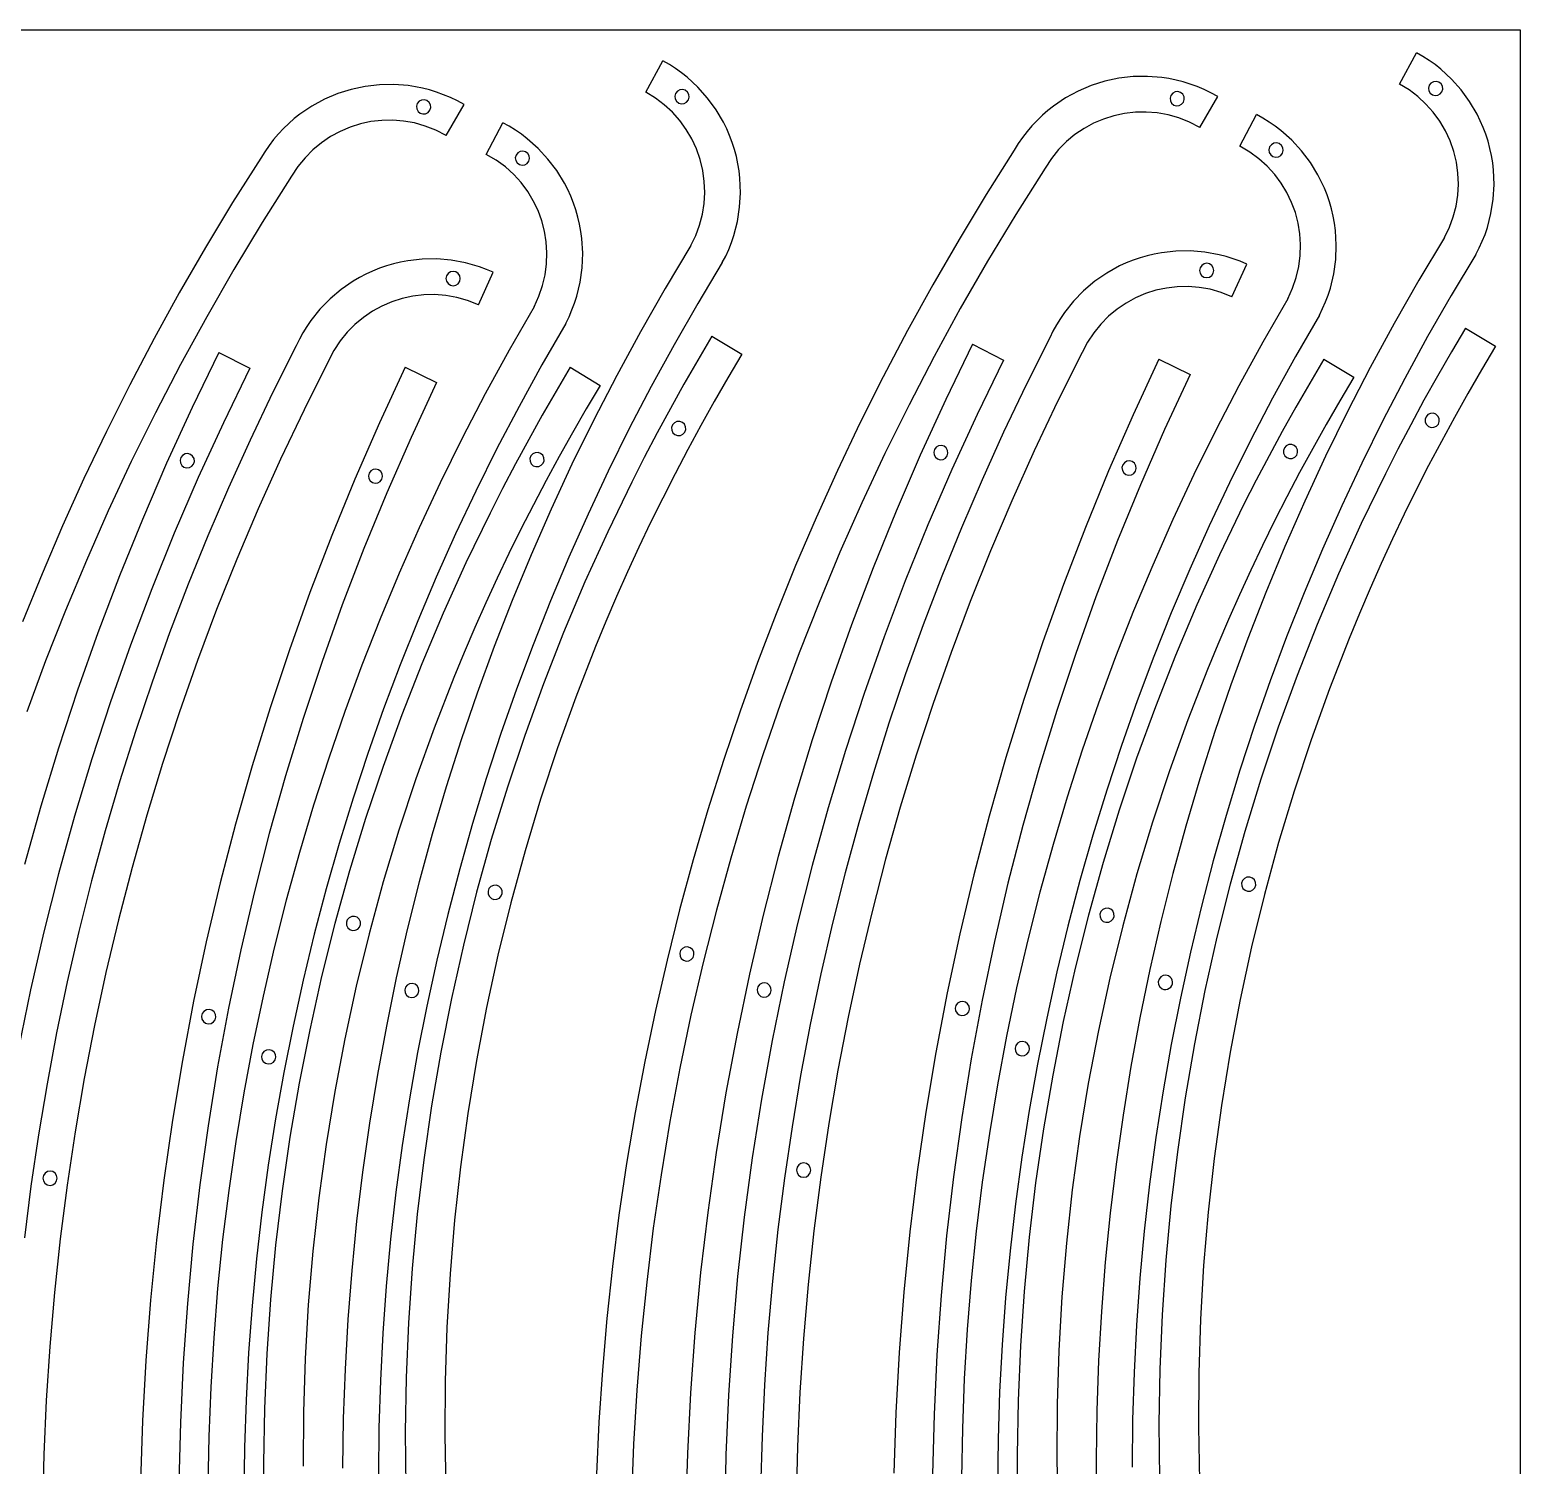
# Model space of a CAD drawing. Extents: x 0 to 2413, y 0 to 1207.
# Drawn here: x 1787 to 2413, y 603 to 1207 of the extents above; entities that cross this region are included whole.
import ezdxf

# ---------------------------------------------------------------- set-up
doc = ezdxf.new("R2010")
doc.units = 0

msp = doc.modelspace()

# ---------------------------------------------------------------- linework, layer by layer
at = {"layer": 'Layer 1', "color": 7}
for points in [[(2362.397676, 1183.829535), (2369.582957, 1197.006377)], [(2394.528794, 1112.211309), (2395.945205, 1114.968967), (2397.217915, 1117.781033), (2398.346335, 1120.641995), (2399.329875, 1123.546337), (2400.859954, 1129.463113), (2401.803435, 1135.487253), (2402.1556, 1141.57465), (2401.911729, 1147.681196), (2401.564805, 1150.727867), (2401.067104, 1153.762784), (2400.418034, 1156.780435), (2399.617007, 1159.775306), (2398.668601, 1162.726818), (2397.580111, 1165.615191), (2396.355019, 1168.436109), (2394.996806, 1171.185256), (2391.894942, 1176.450978), (2388.302372, 1181.377829), (2384.246949, 1185.931286), (2379.756525, 1190.076822), (2377.356892, 1191.985831), (2374.858953, 1193.779913), (2372.266189, 1195.454752), (2369.582083, 1197.006033)], [(2045.726676, 1180.413535), (2052.911957, 1193.590377)], [(2077.857794, 1108.795309), (2079.274205, 1111.552967), (2080.546915, 1114.365033), (2081.675335, 1117.225995), (2082.658875, 1120.130337), (2084.188954, 1126.047113), (2085.132435, 1132.071253), (2085.4846, 1138.15865), (2085.240729, 1144.265196), (2084.893805, 1147.311867), (2084.396104, 1150.346784), (2083.747034, 1153.364435), (2082.946007, 1156.359306), (2081.997601, 1159.310818), (2080.909111, 1162.199191), (2079.684019, 1165.020109), (2078.325806, 1167.769256), (2075.223942, 1173.034978), (2071.631372, 1177.961829), (2067.575949, 1182.515286), (2063.085525, 1186.660822), (2060.685892, 1188.569831), (2058.187953, 1190.363913), (2055.595189, 1192.038752), (2052.911083, 1193.590033)], [(2286.012061, 1178.597327), (2283.191929, 1180.145761), (2280.327738, 1181.534661), (2277.424859, 1182.765442), (2274.488661, 1183.839522), (2271.524514, 1184.758318), (2268.537789, 1185.523246), (2265.533854, 1186.135724), (2262.518079, 1186.597169), (2256.472492, 1187.072626), (2250.443984, 1186.960953), (2244.475514, 1186.273485), (2238.610041, 1185.021558), (2232.890523, 1183.216507), (2227.359917, 1180.869669), (2222.061184, 1177.992378), (2217.03728, 1174.595971), (2214.641814, 1172.706641), (2212.331165, 1170.691782), (2210.110703, 1168.552812), (2207.985797, 1166.291148), (2205.961817, 1163.908207), (2204.044133, 1161.405404), (2202.238115, 1158.784158), (2200.549133, 1156.045886)], [(2381.353884, 1119.396299), (2383.397325, 1123.628687), (2385.002186, 1128.009696), (2386.164881, 1132.505806), (2386.881824, 1137.083502), (2387.149431, 1141.709266), (2386.964114, 1146.349582), (2386.32229, 1150.970931), (2385.220372, 1155.539798), (2383.672551, 1159.97748), (2381.709517, 1164.210127), (2379.352434, 1168.211506), (2376.622468, 1171.95538), (2373.540784, 1175.415515), (2370.128546, 1178.565673), (2366.406919, 1181.379621), (2362.397067, 1183.831123)], [(2378.943295, 1184.631539), (2377.795271, 1184.949073), (2376.654189, 1184.806735), (2375.649712, 1184.246955), (2374.911501, 1183.312164), (2374.593717, 1182.16421), (2374.735806, 1181.023097), (2375.295367, 1180.018498), (2376.229996, 1179.280083), (2377.37802, 1178.962549), (2378.519102, 1179.104888), (2379.523579, 1179.664668), (2380.261789, 1180.599458), (2380.579574, 1181.747413), (2380.437484, 1182.888526), (2379.877924, 1183.893125), (2378.943295, 1184.631539), (2378.943295, 1184.631539)], [(1969.341061, 1175.181327), (1966.520929, 1176.729761), (1963.656738, 1178.118661), (1960.753859, 1179.349442), (1957.817661, 1180.423522), (1954.853514, 1181.342318), (1951.866789, 1182.107246), (1948.862854, 1182.719724), (1945.847079, 1183.181169), (1939.801492, 1183.656626), (1933.772984, 1183.544953), (1927.804514, 1182.857485), (1921.939041, 1181.605558), (1916.219523, 1179.800507), (1910.688917, 1177.453669), (1905.390184, 1174.576378), (1900.36628, 1171.179971), (1897.970814, 1169.290641), (1895.660165, 1167.275782), (1893.439703, 1165.136812), (1891.314797, 1162.875148), (1889.290817, 1160.492207), (1887.373133, 1157.989404), (1885.567115, 1155.368158), (1883.878133, 1152.629886)], [(2064.682884, 1115.980299), (2066.726325, 1120.212687), (2068.331186, 1124.593696), (2069.493881, 1129.089806), (2070.210824, 1133.667502), (2070.478431, 1138.293266), (2070.293114, 1142.933582), (2069.65129, 1147.554931), (2068.549372, 1152.123798), (2067.001551, 1156.56148), (2065.038517, 1160.794127), (2062.681434, 1164.795506), (2059.951468, 1168.53938), (2056.869784, 1171.999515), (2053.457546, 1175.149673), (2049.735919, 1177.963621), (2045.726067, 1180.415123)], [(2062.272295, 1181.215539), (2061.124271, 1181.533073), (2059.983189, 1181.390735), (2058.978712, 1180.830955), (2058.240501, 1179.896164), (2057.922717, 1178.74821), (2058.064806, 1177.607097), (2058.624367, 1176.602498), (2059.558996, 1175.864083), (2060.70702, 1175.546549), (2061.848102, 1175.688888), (2062.852579, 1176.248668), (2063.590789, 1177.183458), (2063.908574, 1178.331413), (2063.766484, 1179.472526), (2063.206924, 1180.477125), (2062.272295, 1181.215539), (2062.272295, 1181.215539)], [(2270.423043, 1180.291373), (2269.285242, 1180.63873), (2268.142079, 1180.527316), (2267.12384, 1179.995881), (2266.360811, 1179.083175), (2266.011018, 1177.946121), (2266.119984, 1176.802723), (2266.649237, 1175.783348), (2267.560307, 1175.018366), (2268.698108, 1174.671008), (2269.84127, 1174.782422), (2270.85951, 1175.313857), (2271.622539, 1176.226563), (2271.972332, 1177.363617), (2271.863366, 1178.507016), (2271.334113, 1179.526391), (2270.423043, 1180.291373), (2270.423043, 1180.291373)], [(2278.458852, 1165.630299), (2286.010712, 1178.597486)], [(1953.752043, 1176.875373), (1952.614242, 1177.22273), (1951.471079, 1177.111316), (1950.45284, 1176.579881), (1949.689811, 1175.667175), (1949.340018, 1174.530121), (1949.448984, 1173.386723), (1949.978237, 1172.367348), (1950.889307, 1171.602366), (1952.027108, 1171.255008), (1953.17027, 1171.366422), (1954.18851, 1171.897857), (1954.951539, 1172.810563), (1955.301332, 1173.947617), (1955.192366, 1175.091016), (1954.663113, 1176.110391), (1953.752043, 1176.875373), (1953.752043, 1176.875373)], [(1961.787852, 1162.214299), (1969.339712, 1175.181486)], [(2278.459248, 1165.629691), (2274.139783, 1167.861748), (2269.702721, 1169.613194), (2265.180707, 1170.892645), (2260.606383, 1171.708714), (2256.012395, 1172.070014), (2251.431385, 1171.985159), (2246.895996, 1171.462763), (2242.438874, 1170.51144), (2238.09266, 1169.139804), (2233.89, 1167.356467), (2229.863535, 1165.170045), (2226.045912, 1162.589151), (2222.469771, 1159.622398), (2219.167758, 1156.2784), (2216.172517, 1152.565772), (2213.51669, 1148.493126)], [(1961.788248, 1162.213691), (1957.468783, 1164.445748), (1953.031721, 1166.197194), (1948.509707, 1167.476645), (1943.935383, 1168.292714), (1939.341395, 1168.654014), (1934.760385, 1168.569159), (1930.224996, 1168.046763), (1925.767874, 1167.09544), (1921.42166, 1165.723804), (1917.219, 1163.940467), (1913.192535, 1161.754045), (1909.374912, 1159.173151), (1905.798771, 1156.206398), (1902.496758, 1152.8624), (1899.501517, 1149.149772), (1896.84569, 1145.077126)], [(1978.651155, 1154.277788), (1985.594263, 1167.583853)], [(2012.086562, 1083.259134), (2013.452307, 1086.042232), (2014.673381, 1088.877101), (2015.749294, 1091.758219), (2016.679559, 1094.680061), (2018.101184, 1100.623827), (2018.934346, 1106.664213), (2019.175134, 1112.757031), (2018.819635, 1118.858096), (2018.417057, 1121.897913), (2017.86394, 1124.923221), (2017.159796, 1127.928498), (2016.304137, 1130.908219), (2015.301917, 1133.841894), (2014.160791, 1136.709879), (2012.884318, 1139.507923), (2011.476059, 1142.231773), (2008.278423, 1147.439891), (2004.596359, 1152.300222), (2000.458347, 1156.778757), (1995.892867, 1160.841486), (1993.458726, 1162.706294), (1990.928397, 1164.454397), (1988.30544, 1166.081544), (1985.593416, 1167.583482)], [(2295.322155, 1157.693788), (2302.265263, 1170.999853)], [(2328.757562, 1086.675134), (2330.123307, 1089.458232), (2331.344381, 1092.293101), (2332.420294, 1095.174219), (2333.350559, 1098.096061), (2334.772184, 1104.039827), (2335.605346, 1110.080213), (2335.846134, 1116.173031), (2335.490635, 1122.274096), (2335.088057, 1125.313913), (2334.53494, 1128.339221), (2333.830796, 1131.344498), (2332.975137, 1134.324219), (2331.972917, 1137.257894), (2330.831791, 1140.125879), (2329.555318, 1142.923923), (2328.147059, 1145.647773), (2324.949423, 1150.855891), (2321.267359, 1155.716222), (2317.129347, 1160.194757), (2312.563867, 1164.257486), (2310.129726, 1166.122294), (2307.599397, 1167.870397), (2304.97644, 1169.497544), (2302.264416, 1170.999482)], [(2311.850337, 1158.798237), (2310.696656, 1159.094837), (2309.558296, 1158.931715), (2308.564147, 1158.353667), (2307.843097, 1157.40549), (2307.546349, 1156.251847), (2307.709326, 1155.113466), (2308.287246, 1154.119242), (2309.235331, 1153.398072), (2310.389013, 1153.101471), (2311.527373, 1153.264594), (2312.521522, 1153.842641), (2313.242572, 1154.790819), (2313.539319, 1155.944462), (2313.376343, 1157.082843), (2312.798422, 1158.077066), (2311.850337, 1158.798237), (2311.850337, 1158.798237)], [(1883.878133, 1152.629886), (1872.078709, 1133.986944), (1860.672945, 1115.140122), (1849.662487, 1096.095723), (1839.048983, 1076.860051), (1828.834079, 1057.439408), (1819.019424, 1037.840099), (1809.606665, 1018.068426), (1800.597447, 998.130693), (1791.99342, 978.033203), (1783.79623, 957.782259)], [(1998.782455, 1090.202003), (2000.811658, 1094.620401), (2002.35531, 1099.133965), (2003.423532, 1103.710486), (2004.026442, 1108.317756), (2004.17416, 1112.923565), (2003.876806, 1117.495706), (2003.144499, 1122.001968), (2001.987358, 1126.410144), (2000.415503, 1130.688025), (1998.439053, 1134.803401), (1996.068127, 1138.724064), (1993.312846, 1142.417805), (1990.183327, 1145.852416), (1986.689692, 1148.995687), (1982.842058, 1151.81541), (1978.650546, 1154.279376)], [(1995.179337, 1155.382237), (1994.025656, 1155.678837), (1992.887296, 1155.515715), (1991.893147, 1154.937667), (1991.172097, 1153.98949), (1990.875349, 1152.835847), (1991.038326, 1151.697466), (1991.616246, 1150.703242), (1992.564331, 1149.982072), (1993.718013, 1149.685471), (1994.856373, 1149.848594), (1995.850522, 1150.426641), (1996.571572, 1151.374819), (1996.868319, 1152.528462), (1996.705343, 1153.666843), (1996.127422, 1154.661066), (1995.179337, 1155.382237), (1995.179337, 1155.382237)], [(2200.549133, 1156.045886), (2188.749709, 1137.402944), (2177.343945, 1118.556122), (2166.333487, 1099.511723), (2155.719983, 1080.276051), (2145.505079, 1060.855408), (2135.690424, 1041.256099), (2126.277665, 1021.484426), (2117.268447, 1001.546693), (2108.66442, 981.449203), (2100.46723, 961.198259), (2092.678524, 940.800166), (2085.29995, 920.261226), (2078.333154, 899.587742), (2071.779784, 878.786018), (2065.641488, 857.862357), (2059.919911, 836.823062), (2054.616703, 815.674438), (2049.733509, 794.422786), (2045.271977, 773.074411), (2041.233755, 751.635616), (2037.620489, 730.112704), (2034.433826, 708.511979), (2031.675415, 686.839743), (2029.346902, 665.1023), (2027.449934, 643.305954), (2025.986159, 621.457008), (2024.957224, 599.561765)], [(2315.453455, 1093.618003), (2317.482658, 1098.036401), (2319.02631, 1102.549965), (2320.094532, 1107.126486), (2320.697442, 1111.733756), (2320.84516, 1116.339565), (2320.547806, 1120.911706), (2319.815499, 1125.417968), (2318.658358, 1129.826144), (2317.086503, 1134.104025), (2315.110053, 1138.219401), (2312.739127, 1142.140064), (2309.983846, 1145.833805), (2306.854327, 1149.268416), (2303.360692, 1152.411687), (2299.513058, 1155.23141), (2295.321546, 1157.695376)], [(2213.51669, 1148.493126), (2201.197508, 1129.03999), (2189.314764, 1109.363588), (2177.87025, 1089.471317), (2166.865759, 1069.370574), (2156.303085, 1049.068755), (2146.184021, 1028.573258), (2136.510359, 1007.891478), (2127.283893, 987.030814), (2118.506415, 965.998661), (2110.179719, 944.802416), (2102.305598, 923.449477), (2094.885844, 901.947239), (2087.92225, 880.303101), (2081.416611, 858.524458), (2075.370718, 836.618708), (2069.786365, 814.593247), (2064.665344, 792.455471), (2060.009449, 770.212779), (2055.820473, 747.872566), (2052.100209, 725.44223), (2048.850449, 702.929166), (2046.072987, 680.340773), (2043.769616, 657.684446), (2041.942129, 634.967583), (2040.592319, 612.197581), (2039.721978, 589.381835)], [(1896.84569, 1145.077126), (1884.526508, 1125.62399), (1872.643764, 1105.947588), (1861.19925, 1086.055317), (1850.194759, 1065.954574), (1839.632085, 1045.652755), (1829.513021, 1025.157258), (1819.839359, 1004.475478), (1810.612893, 983.614814), (1801.835415, 962.582661), (1793.508719, 941.386416), (1785.634598, 920.033477)], [(2064.682884, 1115.980299), (2053.875977, 1097.963104), (2043.471317, 1079.752204), (2033.470374, 1061.354359), (2023.874618, 1042.77633), (2014.68552, 1024.024877), (2005.90455, 1005.106762), (1997.53318, 986.028746), (1989.572879, 966.797589), (1982.025119, 947.420052), (1974.89137, 927.902896), (1968.173102, 908.252882), (1961.871786, 888.476771), (1955.988893, 868.581324), (1950.525894, 848.573301), (1945.484258, 828.459464), (1940.865457, 808.246573), (1936.67096, 787.941389), (1932.90224, 767.550673), (1929.560766, 747.081187), (1926.648008, 726.53969), (1924.165438, 705.932943), (1922.114526, 685.267709), (1920.496743, 664.550746), (1919.313559, 643.788817), (1918.566444, 622.988682), (1918.256871, 602.157103)], [(2381.353884, 1119.396299), (2370.546977, 1101.379104), (2360.142317, 1083.168204), (2350.141374, 1064.770359), (2340.545618, 1046.19233), (2331.35652, 1027.440877), (2322.57555, 1008.522762), (2314.20418, 989.444746), (2306.243879, 970.213589), (2298.696119, 950.836052), (2291.56237, 931.318896), (2284.844102, 911.668882), (2278.542786, 891.892771), (2272.659893, 871.997324), (2267.196894, 851.989301), (2262.155258, 831.875464), (2257.536457, 811.662573), (2253.34196, 791.357389), (2249.57324, 770.966673), (2246.231766, 750.497187), (2243.319008, 729.95569), (2240.836438, 709.348943), (2238.785526, 688.683709), (2237.167743, 667.966746), (2235.984559, 647.204817), (2235.237444, 626.404682), (2234.927871, 605.573103), (2235.057308, 584.716839)], [(1981.57313, 1104.710492), (1978.72167, 1105.927072), (1975.826165, 1106.996445), (1972.892157, 1107.918414), (1969.925187, 1108.692782), (1963.914529, 1109.797936), (1957.838522, 1110.310338), (1951.741498, 1110.228422), (1945.667788, 1109.550618), (1942.653529, 1108.987769), (1939.661723, 1108.27536), (1936.697911, 1107.413195), (1933.767636, 1106.401079), (1930.891096, 1105.245044), (1928.087505, 1103.953773), (1925.360918, 1102.531046), (1922.715392, 1100.980643), (1917.683754, 1097.511926), (1913.025046, 1093.577863), (1908.771723, 1089.208691), (1904.956242, 1084.434649), (1903.222834, 1081.905252), (1901.611058, 1079.285976), (1900.124969, 1076.580602), (1898.768626, 1073.79291)], [(2077.857556, 1108.794912), (2067.520604, 1091.614222), (2057.555518, 1074.252569), (2047.963689, 1056.716026), (2038.746506, 1039.010667), (2029.905358, 1021.142565), (2021.441637, 1003.117795), (2013.35673, 984.94243), (2005.652029, 966.622544), (1998.328923, 948.16421), (1991.388801, 929.573501), (1984.833054, 910.856492), (1978.66307, 892.019256), (1972.880241, 873.067867), (1967.485955, 854.008398), (1962.481602, 834.846923), (1957.868573, 815.589516), (1953.648256, 796.24225), (1949.822041, 776.811198), (1946.391319, 757.302436), (1943.357479, 737.722035), (1940.721911, 718.07607), (1938.486004, 698.370615), (1936.651149, 678.611743), (1935.218734, 658.805527), (1934.19015, 638.958041), (1933.566786, 619.07536), (1933.350033, 599.163556)], [(2298.24413, 1108.126492), (2295.39267, 1109.343072), (2292.497165, 1110.412445), (2289.563157, 1111.334414), (2286.596187, 1112.108782), (2280.585529, 1113.213936), (2274.509522, 1113.726338), (2268.412498, 1113.644422), (2262.338788, 1112.966618), (2259.324529, 1112.403769), (2256.332723, 1111.69136), (2253.368911, 1110.829195), (2250.438636, 1109.817079), (2247.562096, 1108.661044), (2244.758505, 1107.369773), (2242.031918, 1105.947046), (2239.386392, 1104.396643), (2234.354754, 1100.927926), (2229.696046, 1096.993863), (2225.442723, 1092.624691), (2221.627242, 1087.850649), (2219.893834, 1085.321252), (2218.282058, 1082.701976), (2216.795969, 1079.996602), (2215.439626, 1077.20891)], [(2394.528556, 1112.210912), (2384.191604, 1095.030222), (2374.226518, 1077.668569), (2364.634689, 1060.132026), (2355.417506, 1042.426667), (2346.576358, 1024.558565), (2338.112637, 1006.533795), (2330.02773, 988.35843), (2322.323029, 970.038544), (2314.999923, 951.58021), (2308.059801, 932.989501), (2301.504054, 914.272492), (2295.33407, 895.435256), (2289.551241, 876.483867), (2284.156955, 857.424398), (2279.152602, 838.262923), (2274.539573, 819.005516), (2270.319256, 799.65825), (2266.493041, 780.227198), (2263.062319, 760.718436), (2260.028479, 741.138035), (2257.392911, 721.49207), (2255.157004, 701.786615), (2253.322149, 682.027743), (2251.889734, 662.221527), (2250.86115, 642.374041), (2250.237786, 622.49136), (2250.021033, 602.579556)], [(1965.892963, 1104.849874), (1964.725786, 1105.083779), (1963.59852, 1104.86006), (1962.637221, 1104.230233), (1961.967945, 1103.245813), (1961.732658, 1102.078914), (1961.955042, 1100.951384), (1962.583731, 1099.98934), (1963.567357, 1099.318899), (1964.734534, 1099.084993), (1965.8618, 1099.308712), (1966.823099, 1099.93854), (1967.492375, 1100.92296), (1967.727662, 1102.089859), (1967.505278, 1103.217389), (1966.876589, 1104.179433), (1965.892963, 1104.849874), (1965.892963, 1104.849874)], [(1975.343391, 1091.058168), (1981.571754, 1104.710518)], [(2282.563963, 1108.265874), (2281.396786, 1108.499779), (2280.26952, 1108.27606), (2279.308221, 1107.646233), (2278.638945, 1106.661813), (2278.403658, 1105.494914), (2278.626042, 1104.367384), (2279.254731, 1103.40534), (2280.238357, 1102.734899), (2281.405534, 1102.500993), (2282.5328, 1102.724712), (2283.494099, 1103.35454), (2284.163375, 1104.33896), (2284.398662, 1105.505859), (2284.176278, 1106.633389), (2283.547589, 1107.595433), (2282.563963, 1108.265874), (2282.563963, 1108.265874)], [(2292.014391, 1094.474168), (2298.242754, 1108.126518)], [(2292.014867, 1094.473665), (2287.495295, 1096.266249), (2282.906379, 1097.568927), (2278.27975, 1098.39351), (2273.647034, 1098.751807), (2269.039861, 1098.655626), (2264.489858, 1098.116778), (2260.028654, 1097.147072), (2255.687877, 1095.758317), (2251.499156, 1093.962323), (2247.494118, 1091.770899), (2243.704391, 1089.195854), (2240.161605, 1086.248997), (2236.897387, 1082.942139), (2233.943366, 1079.287088), (2231.33117, 1075.295655), (2229.092426, 1070.979647)], [(1998.782455, 1090.202003), (1988.306829, 1071.990201), (1978.236924, 1053.59208), (1968.574087, 1035.014428), (1959.319664, 1016.264032), (1950.475003, 997.347678), (1942.041449, 978.272152), (1934.020351, 959.044242), (1926.413053, 939.670734), (1919.220904, 920.158415), (1912.44525, 900.514071), (1906.087437, 880.744489), (1900.148813, 860.856455), (1894.630723, 840.856757), (1889.534516, 820.752181), (1884.861536, 800.549512), (1880.613132, 780.255539), (1876.79065, 759.877048), (1873.395436, 739.420825), (1870.428837, 718.893657), (1867.892201, 698.302331), (1865.786873, 677.653633), (1864.1142, 656.95435), (1862.87553, 636.211268), (1862.072209, 615.431174), (1861.705583, 594.620855)], [(1975.343867, 1091.057665), (1970.824295, 1092.850249), (1966.235379, 1094.152927), (1961.60875, 1094.97751), (1956.976034, 1095.335807), (1952.368861, 1095.239626), (1947.818858, 1094.700778), (1943.357654, 1093.731072), (1939.016877, 1092.342317), (1934.828156, 1090.546323), (1930.823118, 1088.354899), (1927.033391, 1085.779854), (1923.490605, 1082.832997), (1920.226387, 1079.526139), (1917.272366, 1075.871088), (1914.66017, 1071.879655), (1912.421426, 1067.563647)], [(2315.453455, 1093.618003), (2304.977829, 1075.406201), (2294.907924, 1057.00808), (2285.245087, 1038.430428), (2275.990664, 1019.680032), (2267.146003, 1000.763678), (2258.712449, 981.688152), (2250.691351, 962.460242), (2243.084053, 943.086734), (2235.891904, 923.574415), (2229.11625, 903.930071), (2222.758437, 884.160489), (2216.819813, 864.272455), (2211.301723, 844.272757), (2206.205516, 824.168181), (2201.532536, 803.965512), (2197.284132, 783.671539), (2193.46165, 763.293048), (2190.066436, 742.836825), (2187.099837, 722.309657), (2184.563201, 701.718331), (2182.457873, 681.069633), (2180.7852, 660.37035), (2179.54653, 639.627268), (2178.743209, 618.847174), (2178.376583, 598.036855)], [(2328.75735, 1086.674711), (2318.736302, 1069.307867), (2309.090368, 1051.76689), (2299.820826, 1034.057879), (2290.928955, 1016.186931), (2282.416033, 998.160144), (2274.283338, 979.983616), (2266.532149, 961.663446), (2259.163744, 943.205732), (2252.179402, 924.61657), (2245.580401, 905.90206), (2239.368019, 887.0683), (2233.543536, 868.121387), (2228.10823, 849.06742), (2223.063378, 829.912496), (2218.410259, 810.662714), (2214.150153, 791.324171), (2210.284337, 771.902966), (2206.814089, 752.405197), (2203.740689, 732.836961), (2201.065414, 713.204357), (2198.789543, 693.513483), (2196.914355, 673.770436), (2195.441128, 653.981316), (2194.37114, 634.152219), (2193.70567, 614.289244), (2193.445996, 594.398489)], [(2012.08635, 1083.258711), (2002.065302, 1065.891867), (1992.419368, 1048.35089), (1983.149826, 1030.641879), (1974.257955, 1012.770931), (1965.745033, 994.744144), (1957.612338, 976.567616), (1949.861149, 958.247446), (1942.492744, 939.789732), (1935.508402, 921.20057), (1928.909401, 902.48606), (1922.697019, 883.6523), (1916.872536, 864.705387), (1911.43723, 845.65142), (1906.392378, 826.496496), (1901.739259, 807.246714), (1897.479153, 787.908171), (1893.613337, 768.486966), (1890.143089, 748.989197), (1887.069689, 729.420961), (1884.394414, 709.788357), (1882.118543, 690.097483), (1880.243355, 670.354436), (1878.770128, 650.565316), (1877.70014, 630.736219), (1877.03467, 610.873244), (1876.774996, 590.982489)], [(2073.51477, 1077.874208), (2067.548444, 1067.811568), (2061.720981, 1057.686076), (2056.032568, 1047.499144), (2050.48339, 1037.252181), (2045.073634, 1026.946599), (2039.803488, 1016.583808), (2029.682767, 995.692241), (2020.122719, 974.588765), (2011.124837, 953.284665), (2002.690612, 931.791224), (1994.821536, 910.119728), (1987.5191, 888.281462), (1980.784798, 866.287709), (1974.620121, 844.149754), (1969.02656, 821.878882), (1964.005609, 799.486378), (1959.558758, 776.983526), (1955.6875, 754.38161), (1952.393326, 731.691916), (1949.677729, 708.925727), (1947.542201, 686.094329), (1945.988233, 663.209005), (1945.017318, 640.281041), (1944.630947, 617.321722), (1944.830612, 594.342331)], [(2073.513976, 1077.873494), (2086.098761, 1070.2666)], [(2215.439626, 1077.20891), (2205.547659, 1057.487481), (2196.067634, 1037.602227), (2187.000564, 1017.559582), (2178.347463, 997.365983), (2170.109345, 977.027864), (2162.287224, 956.551662), (2154.882114, 935.943811), (2147.895028, 915.210749), (2141.326981, 894.35891), (2135.178986, 873.39473), (2129.452057, 852.324644), (2124.147208, 831.155089), (2119.265453, 809.8925), (2114.807806, 788.543312), (2110.77528, 767.113962), (2107.168889, 745.610884), (2103.989648, 724.040515), (2101.23857, 702.40929), (2098.916668, 680.723645), (2097.024958, 658.990015), (2095.564452, 637.214837), (2094.536164, 615.404545), (2093.941109, 593.565575)], [(2390.18577, 1081.290208), (2384.219444, 1071.227568), (2378.391981, 1061.102076), (2372.703568, 1050.915144), (2367.15439, 1040.668181), (2361.744634, 1030.362599), (2356.474488, 1019.999808), (2346.353767, 999.108241), (2336.793719, 978.004765), (2327.795837, 956.700665), (2319.361612, 935.207224), (2311.492536, 913.535728), (2304.1901, 891.697462), (2297.455798, 869.703709), (2291.291121, 847.565754), (2285.69756, 825.294882), (2280.676609, 802.902378), (2276.229758, 780.399526), (2272.3585, 757.79761), (2269.064326, 735.107916), (2266.348729, 712.341727), (2264.213201, 689.510329), (2262.659233, 666.625005), (2261.688318, 643.697041), (2261.301947, 620.737722), (2261.501612, 597.758331)], [(2390.184976, 1081.289494), (2402.769761, 1073.6826)], [(1898.768626, 1073.79291), (1888.876659, 1054.071481), (1879.396634, 1034.186227), (1870.329564, 1014.143582), (1861.676463, 993.949983), (1853.438345, 973.611864), (1845.616224, 953.135662), (1838.211114, 932.527811), (1831.224028, 911.794749), (1824.655981, 890.94291), (1818.507986, 869.97873), (1812.781057, 848.908644), (1807.476208, 827.739089), (1802.594453, 806.4765), (1798.136806, 785.127312), (1794.10428, 763.697962), (1790.497889, 742.194884), (1787.318648, 720.624515), (1784.56757, 698.99329)], [(1866.332549, 1071.075034), (1855.068569, 1047.875554), (1844.349584, 1024.474151), (1834.176607, 1000.880292), (1824.550652, 977.103443), (1815.47273, 953.153071), (1806.943855, 929.038641), (1798.96504, 904.769622), (1791.537296, 880.355478), (1784.661636, 855.805677)], [(1866.332364, 1071.074822), (1879.377523, 1064.389603)], [(2183.003549, 1074.491034), (2171.739569, 1051.291554), (2161.020584, 1027.890151), (2150.847607, 1004.296292), (2141.221652, 980.519443), (2132.14373, 956.569071), (2123.614855, 932.454641), (2115.63604, 908.185622), (2108.208296, 883.771478), (2101.332636, 859.221677), (2095.010074, 834.545686), (2089.241622, 809.75297), (2084.028292, 784.852996), (2079.371097, 759.855231), (2075.27105, 734.769141), (2071.729164, 709.604193), (2068.746451, 684.369853), (2066.323924, 659.075588), (2064.462595, 633.730865), (2063.163478, 608.345149), (2062.427584, 582.927907)], [(2229.092426, 1070.979647), (2218.763633, 1050.400465), (2208.891272, 1029.64241), (2199.476392, 1008.71302), (2190.520045, 987.619833), (2182.023281, 966.370389), (2173.98715, 944.972224), (2166.412704, 923.432877), (2159.300991, 901.759886), (2152.653063, 879.96079), (2146.469971, 858.043126), (2140.752764, 836.014433), (2135.502493, 813.882248), (2130.720209, 791.654111), (2126.406962, 769.337558), (2122.563803, 746.94013), (2119.191782, 724.469362), (2116.291949, 701.932794), (2113.865355, 679.337964), (2111.91305, 656.692411), (2110.436085, 634.003671), (2109.43551, 611.279284), (2108.912376, 588.526787)], [(2183.003364, 1074.490822), (2196.048523, 1067.805603)], [(2402.77029, 1073.681913), (2396.867292, 1063.76777), (2391.104833, 1053.790206), (2385.483094, 1043.750681), (2380.002256, 1033.650656), (2374.6625, 1023.491595), (2369.464007, 1013.274958), (2364.406959, 1003.002207), (2359.491536, 992.674804), (2354.71792, 982.29421), (2350.086292, 971.861888), (2345.596833, 961.379298), (2341.249724, 950.847903), (2332.98328, 929.644543), (2325.28841, 908.263501), (2318.166562, 886.716471), (2311.619186, 865.015147), (2305.64773, 843.171221), (2300.253644, 821.196388), (2295.438376, 799.10234), (2291.203376, 776.900771), (2287.550091, 754.603376), (2284.479972, 732.221846), (2281.994467, 709.767876), (2280.095026, 687.25316), (2278.783096, 664.68939), (2278.060127, 642.08826), (2277.927569, 619.461464), (2278.386869, 596.820695)], [(1912.421426, 1067.563647), (1902.092633, 1046.984465), (1892.220272, 1026.22641), (1882.805392, 1005.29702), (1873.849045, 984.203833), (1865.352281, 962.954389), (1857.31615, 941.556224), (1849.741704, 920.016877), (1842.629991, 898.343886), (1835.982063, 876.54479), (1829.798971, 854.627126), (1824.081764, 832.598433), (1818.831493, 810.466248), (1814.049209, 788.238111), (1809.735962, 765.921558), (1805.892803, 743.52413), (1802.520782, 721.053362), (1799.620949, 698.516794), (1797.194355, 675.921964), (1795.24205, 653.276411), (1793.765085, 630.587671), (1792.76451, 607.863284), (1792.241376, 585.110787)], [(1944.611494, 1064.833309), (1933.773694, 1041.431703), (1923.484493, 1017.838174), (1913.744728, 994.062208), (1904.555239, 970.113287), (1895.916867, 946.000894), (1887.830449, 921.734514), (1880.296826, 897.323629), (1873.316837, 872.777723), (1866.891321, 848.10628), (1861.021117, 823.318783), (1855.707066, 798.424715), (1850.950005, 773.43356), (1846.750775, 748.354801), (1843.110216, 723.197922), (1840.029165, 697.972406), (1837.508464, 672.687736), (1835.54895, 647.353397), (1834.151464, 621.978871), (1833.316845, 596.573642)], [(2013.968779, 1064.804549), (2008.002453, 1054.741909), (2002.17499, 1044.616417), (1996.486576, 1034.429485), (1990.937398, 1024.182522), (1985.527643, 1013.87694), (1980.257496, 1003.514149), (1970.136775, 982.622582), (1960.576728, 961.519106), (1951.578845, 940.215006), (1943.14462, 918.721565), (1935.275544, 897.050069), (1927.973109, 875.211802), (1921.238807, 853.218049), (1915.074129, 831.080095), (1909.480569, 808.809223), (1904.459617, 786.416719), (1900.012766, 763.913866), (1896.141508, 741.311951), (1892.847335, 718.622256), (1890.131738, 695.856068), (1887.996209, 673.024669), (1886.442242, 650.139346), (1885.471326, 627.211382), (1885.084955, 604.252062), (1885.28462, 581.272671)], [(1944.611308, 1064.833097), (1957.776562, 1058.387591)], [(2086.09929, 1070.265913), (2080.196292, 1060.35177), (2074.433833, 1050.374206), (2068.812094, 1040.334681), (2063.331256, 1030.234656), (2057.9915, 1020.075595), (2052.793007, 1009.858958), (2047.735959, 999.586207), (2042.820536, 989.258804), (2038.04692, 978.87821), (2033.415292, 968.445888), (2028.925833, 957.963298), (2024.578724, 947.431903), (2016.31228, 926.228543), (2008.61741, 904.847501), (2001.495562, 883.300471), (1994.948186, 861.599147), (1988.97673, 839.755221), (1983.582644, 817.780388), (1978.767376, 795.68634), (1974.532376, 773.484771), (1970.879091, 751.187376), (1967.808972, 728.805846), (1965.323467, 706.351876), (1963.424026, 683.83716), (1962.112096, 661.27339), (1961.389127, 638.67226), (1961.256569, 616.045464), (1961.715869, 593.404695)], [(2013.967985, 1064.803835), (2026.552769, 1057.196941)], [(2196.049343, 1067.806133), (2184.89607, 1044.924343), (2174.294056, 1021.838875), (2164.244285, 998.559526), (2154.747738, 975.096097), (2145.805396, 951.458383), (2137.418242, 927.656185), (2129.587256, 903.699299), (2122.313421, 879.597525), (2115.597718, 855.360661), (2109.441129, 830.998504), (2103.844635, 806.520854), (2098.809218, 781.937508), (2094.33586, 757.258265), (2090.425543, 732.492924), (2087.079247, 707.651281), (2084.297955, 682.743136), (2082.082649, 657.778288), (2080.43431, 632.766533), (2079.353919, 607.717671), (2078.842459, 582.6415)], [(2261.282494, 1068.249309), (2250.444694, 1044.847703), (2240.155493, 1021.254174), (2230.415728, 997.478208), (2221.226239, 973.529287), (2212.587867, 949.416894), (2204.501449, 925.150514), (2196.967826, 900.739629), (2189.987837, 876.193723), (2183.562321, 851.52228), (2177.692117, 826.734783), (2172.378066, 801.840715), (2167.621005, 776.84956), (2163.421775, 751.770801), (2159.781216, 726.613922), (2156.700165, 701.388406), (2154.179464, 676.103736), (2152.21995, 650.769397), (2150.822464, 625.394871), (2149.987845, 599.989642)], [(2330.639779, 1068.220549), (2324.673453, 1058.157909), (2318.84599, 1048.032417), (2313.157576, 1037.845485), (2307.608398, 1027.598522), (2302.198643, 1017.29294), (2296.928496, 1006.930149), (2286.807775, 986.038582), (2277.247728, 964.935106), (2268.249845, 943.631006), (2259.81562, 922.137565), (2251.946544, 900.466069), (2244.644109, 878.627802), (2237.909807, 856.634049), (2231.745129, 834.496095), (2226.151569, 812.225223), (2221.130617, 789.832719), (2216.683766, 767.329866), (2212.812508, 744.727951), (2209.518335, 722.038256), (2206.802738, 699.272068), (2204.667209, 676.440669), (2203.113242, 653.555346), (2202.142326, 630.627382), (2201.755955, 607.668062), (2201.95562, 584.688671)], [(2261.282308, 1068.249097), (2274.447562, 1061.803591)], [(2330.638985, 1068.219835), (2343.223769, 1060.612941)], [(1879.378343, 1064.390133), (1868.22507, 1041.508343), (1857.623056, 1018.422875), (1847.573285, 995.143526), (1838.076738, 971.680097), (1829.134396, 948.042383), (1820.747242, 924.240185), (1812.916256, 900.283299), (1805.642421, 876.181525), (1798.926718, 851.944661), (1792.770129, 827.582504), (1787.173635, 803.104854), (1782.138218, 778.521508)], [(2274.448355, 1061.80412), (2263.715434, 1038.722175), (2253.537406, 1015.446668), (2243.915074, 991.987413), (2234.84924, 968.354226), (2226.340707, 944.55692), (2218.390275, 920.60531), (2210.998749, 896.50921), (2204.16693, 872.278437), (2197.89562, 847.922803), (2192.185622, 823.452124), (2187.037737, 798.876214), (2182.45277, 774.204888), (2178.43152, 749.44796), (2174.974792, 724.615245), (2172.083387, 699.716558), (2169.758107, 674.761713), (2167.999755, 649.760524), (2166.809133, 624.722807), (2166.187043, 599.658376)], [(2343.224299, 1060.612253), (2337.3213, 1050.698111), (2331.558841, 1040.720546), (2325.937102, 1030.681021), (2320.456264, 1020.580997), (2315.116508, 1010.421936), (2309.918015, 1000.205299), (2304.860967, 989.932548), (2299.945544, 979.605145), (2295.171929, 969.224551), (2290.5403, 958.792228), (2286.050841, 948.309639), (2281.703732, 937.778244), (2273.437288, 916.574884), (2265.742418, 895.193842), (2258.62057, 873.646812), (2252.073194, 851.945488), (2246.101739, 830.101562), (2240.707652, 808.126728), (2235.892385, 786.032681), (2231.657384, 763.831112), (2228.0041, 741.533716), (2224.933981, 719.152187), (2222.448476, 696.698217), (2220.549034, 674.183501), (2219.237104, 651.619731), (2218.514136, 629.018601), (2218.381577, 606.391805), (2218.840877, 583.751036)], [(1957.777355, 1058.38812), (1947.044434, 1035.306175), (1936.866406, 1012.030668), (1927.244074, 988.571413), (1918.17824, 964.938226), (1909.669707, 941.14092), (1901.719275, 917.18931), (1894.327749, 893.09321), (1887.49593, 868.862437), (1881.22462, 844.506803), (1875.514622, 820.036124), (1870.366737, 795.460214), (1865.78177, 770.788888), (1861.76052, 746.03196), (1858.303792, 721.199245), (1855.412387, 696.300558), (1853.087107, 671.345713), (1851.328755, 646.344524), (1850.138133, 621.306807), (1849.516043, 596.242376)], [(2026.553299, 1057.196253), (2020.6503, 1047.282111), (2014.887841, 1037.304546), (2009.266102, 1027.265021), (2003.785264, 1017.164997), (1998.445508, 1007.005936), (1993.247015, 996.789299), (1988.189967, 986.516548), (1983.274544, 976.189145), (1978.500929, 965.808551), (1973.8693, 955.376228), (1969.379841, 944.893639), (1965.032732, 934.362244), (1956.766288, 913.158884), (1949.071418, 891.777842), (1941.94957, 870.230812), (1935.402194, 848.529488), (1929.430739, 826.685562), (1924.036652, 804.710728), (1919.221385, 782.616681), (1914.986384, 760.415112), (1911.3331, 738.117716), (1908.262981, 715.736187), (1905.777476, 693.282217), (1903.878034, 670.767501), (1902.566104, 648.203731), (1901.843136, 625.602601), (1901.710577, 602.975805)], [(2062.421043, 1039.795079), (2061.91112, 1040.871533), (2061.057659, 1041.642196), (2059.977511, 1042.036657), (2058.78753, 1041.984505), (2057.71096, 1041.474826), (2056.940103, 1040.621539), (2056.545397, 1039.541481), (2056.59728, 1038.351488), (2057.107203, 1037.275033), (2057.960665, 1036.50437), (2059.040812, 1036.109909), (2060.230794, 1036.162062), (2061.307364, 1036.671741), (2062.07822, 1037.525028), (2062.472926, 1038.605086), (2062.421043, 1039.795079), (2062.421043, 1039.795079)], [(2379.092043, 1043.211079), (2378.58212, 1044.287533), (2377.728659, 1045.058196), (2376.648511, 1045.452657), (2375.45853, 1045.400505), (2374.38196, 1044.890826), (2373.611103, 1044.037539), (2373.216397, 1042.957481), (2373.26828, 1041.767488), (2373.778203, 1040.691033), (2374.631665, 1039.92037), (2375.711812, 1039.525909), (2376.901794, 1039.578062), (2377.978364, 1040.087741), (2378.74922, 1040.941028), (2379.143926, 1042.021086), (2379.092043, 1043.211079), (2379.092043, 1043.211079)], [(1855.86009, 1026.437606), (1855.275129, 1027.473933), (1854.369846, 1028.181387), (1853.265462, 1028.498186), (1852.083195, 1028.362549), (1851.045905, 1027.779297), (1850.33696, 1026.875182), (1850.018341, 1025.771322), (1850.152029, 1024.588833), (1850.73699, 1023.552506), (1851.642272, 1022.845052), (1852.746657, 1022.528253), (1853.928924, 1022.663889), (1854.966213, 1023.247141), (1855.675158, 1024.151256), (1855.993777, 1025.255117), (1855.86009, 1026.437606), (1855.86009, 1026.437606)], [(2002.875051, 1026.72542), (2002.365128, 1027.801874), (2001.511667, 1028.572537), (2000.431519, 1028.966998), (1999.241538, 1028.914845), (1998.164968, 1028.405166), (1997.394111, 1027.55188), (1996.999406, 1026.471821), (1997.051289, 1025.281828), (1997.561212, 1024.205374), (1998.414673, 1023.434711), (1999.494821, 1023.04025), (2000.684802, 1023.092403), (2001.761372, 1023.602082), (2002.532229, 1024.455368), (2002.926934, 1025.535427), (2002.875051, 1026.72542), (2002.875051, 1026.72542)], [(2172.53109, 1029.853606), (2171.946129, 1030.889933), (2171.040846, 1031.597387), (2169.936462, 1031.914186), (2168.754195, 1031.778549), (2167.716905, 1031.195297), (2167.00796, 1030.291182), (2166.689341, 1029.187322), (2166.823029, 1028.004833), (2167.40799, 1026.968506), (2168.313272, 1026.261052), (2169.417657, 1025.944253), (2170.599924, 1026.079889), (2171.637213, 1026.663141), (2172.346158, 1027.567256), (2172.664777, 1028.671117), (2172.53109, 1029.853606), (2172.53109, 1029.853606)], [(2319.546051, 1030.14142), (2319.036128, 1031.217874), (2318.182667, 1031.988537), (2317.102519, 1032.382998), (2315.912538, 1032.330845), (2314.835968, 1031.821166), (2314.065111, 1030.96788), (2313.670406, 1029.887821), (2313.722289, 1028.697828), (2314.232212, 1027.621374), (2315.085673, 1026.850711), (2316.165821, 1026.45625), (2317.355802, 1026.508403), (2318.432372, 1027.018082), (2319.203229, 1027.871368), (2319.597934, 1028.951427), (2319.546051, 1030.14142), (2319.546051, 1030.14142)], [(1934.957151, 1020.011811), (1934.353396, 1021.037412), (1933.43531, 1021.728312), (1932.325247, 1022.024934), (1931.145562, 1021.867703), (1930.119041, 1021.265514), (1929.426742, 1020.348483), (1929.128426, 1019.238874), (1929.283856, 1018.058951), (1929.887612, 1017.033349), (1930.805698, 1016.34245), (1931.91576, 1016.045828), (1933.095445, 1016.203059), (1934.121967, 1016.805248), (1934.814266, 1017.722279), (1935.112581, 1018.831888), (1934.957151, 1020.011811), (1934.957151, 1020.011811)], [(2251.628151, 1023.427811), (2251.024396, 1024.453412), (2250.10631, 1025.144312), (2248.996247, 1025.440934), (2247.816562, 1025.283703), (2246.790041, 1024.681514), (2246.097742, 1023.764483), (2245.799426, 1022.654874), (2245.954856, 1021.474951), (2246.558612, 1020.449349), (2247.476698, 1019.75845), (2248.58676, 1019.461828), (2249.766445, 1019.619059), (2250.792967, 1020.221248), (2251.485266, 1021.138279), (2251.783581, 1022.247888), (2251.628151, 1023.427811), (2251.628151, 1023.427811)], [(1985.291077, 844.871941), (1984.781156, 845.948408), (1983.92769, 846.71908), (1982.847533, 847.113545), (1981.657542, 847.061388), (1980.580965, 846.551699), (1979.81011, 845.698398), (1979.415413, 844.618326), (1979.467314, 843.428323), (1979.977235, 842.351856), (1980.830701, 841.581184), (1981.910858, 841.18672), (1983.100849, 841.238876), (1984.177426, 841.748566), (1984.948281, 842.601866), (1985.342978, 843.681938), (1985.291077, 844.871941), (1985.291077, 844.871941)], [(2301.962077, 848.287941), (2301.452156, 849.364408), (2300.59869, 850.13508), (2299.518533, 850.529545), (2298.328542, 850.477388), (2297.251965, 849.967699), (2296.48111, 849.114398), (2296.086413, 848.034326), (2296.138314, 846.844323), (2296.648235, 845.767856), (2297.501701, 844.997184), (2298.581858, 844.60272), (2299.771849, 844.654876), (2300.848426, 845.164566), (2301.619281, 846.017866), (2302.013978, 847.097938), (2301.962077, 848.287941), (2301.962077, 848.287941)], [(1925.745085, 831.802282), (1925.235164, 832.878749), (1924.381698, 833.649421), (1923.301542, 834.043885), (1922.11155, 833.991729), (1921.034973, 833.482039), (1920.264118, 832.628739), (1919.869422, 831.548667), (1919.921322, 830.358664), (1920.431243, 829.282197), (1921.28471, 828.511525), (1922.364866, 828.11706), (1923.554858, 828.169217), (1924.631434, 828.678906), (1925.40229, 829.532207), (1925.796986, 830.612279), (1925.745085, 831.802282), (1925.745085, 831.802282)], [(2242.416085, 835.218282), (2241.906164, 836.294749), (2241.052698, 837.065421), (2239.972542, 837.459885), (2238.78255, 837.407729), (2237.705973, 836.898039), (2236.935118, 836.044739), (2236.540422, 834.964667), (2236.592322, 833.774664), (2237.102243, 832.698197), (2237.95571, 831.927525), (2239.035866, 831.53306), (2240.225858, 831.585217), (2241.302434, 832.094906), (2242.07329, 832.948207), (2242.467986, 834.028279), (2242.416085, 835.218282), (2242.416085, 835.218282)], [(2064.383476, 820.863146), (2063.246079, 821.209393), (2062.103617, 821.0974), (2061.086131, 820.565907), (2060.323662, 819.653656), (2059.973941, 818.517322), (2060.082443, 817.374523), (2060.610824, 816.355418), (2061.520741, 815.590165), (2062.658139, 815.243918), (2063.800601, 815.355911), (2064.818086, 815.887404), (2065.580555, 816.799655), (2065.930276, 817.935989), (2065.821774, 819.078788), (2065.293393, 820.097893), (2064.383476, 820.863146), (2064.383476, 820.863146)], [(2265.411073, 808.984269), (2264.262947, 809.302065), (2263.121695, 809.159861), (2262.117038, 808.600091), (2261.378697, 807.66519), (2261.0609, 806.517064), (2261.203104, 805.375812), (2261.762874, 804.371155), (2262.697775, 803.632814), (2263.442881, 803.371463), (2264.217395, 803.31297), (2264.980993, 803.455143), (2265.693347, 803.795786), (2266.292238, 804.31039), (2266.730151, 804.951893), (2266.988825, 805.684274), (2267.049996, 806.471513), (2266.903781, 807.247469), (2266.56718, 807.947465), (2266.062257, 808.537674), (2265.411073, 808.984269), (2265.411073, 808.984269)], [(1948.740073, 805.568269), (1947.592049, 805.885803), (1946.450967, 805.743464), (1945.44649, 805.183684), (1944.70828, 804.248894), (1944.390496, 803.100939), (1944.532585, 801.959826), (1945.092145, 800.955227), (1946.026775, 800.216813), (1947.174799, 799.899279), (1948.31588, 800.041617), (1949.320358, 800.601397), (1950.058568, 801.536188), (1950.376352, 802.684142), (1950.234263, 803.825255), (1949.674702, 804.829854), (1948.740073, 805.568269), (1948.740073, 805.568269)], [(2098.305821, 804.016485), (2097.720504, 805.05201), (2096.815297, 805.758792), (2095.711284, 806.075169), (2094.529548, 805.939483), (2093.492666, 805.356572), (2092.783785, 804.453008), (2092.464845, 803.349732), (2092.597787, 802.167685), (2093.183104, 801.132159), (2094.088312, 800.425377), (2095.192325, 800.109), (2096.374061, 800.244686), (2097.410942, 800.827598), (2098.119824, 801.731162), (2098.438764, 802.834437), (2098.305821, 804.016485), (2098.305821, 804.016485)], [(2181.545644, 796.27095), (2180.940835, 797.294044), (2180.023027, 797.982865), (2178.914144, 798.278208), (2177.736112, 798.120864), (2176.710833, 797.519767), (2176.018689, 796.604461), (2175.71933, 795.496657), (2175.872402, 794.318063), (2176.477212, 793.294969), (2177.39502, 792.606147), (2178.503903, 792.310804), (2179.681934, 792.468148), (2180.707213, 793.069245), (2181.399357, 793.984551), (2181.698717, 795.092356), (2181.545644, 796.27095), (2181.545644, 796.27095)], [(1864.874644, 792.85495), (1864.269835, 793.878044), (1863.352027, 794.566865), (1862.243144, 794.862208), (1861.065112, 794.704864), (1860.039833, 794.103767), (1859.347689, 793.188461), (1859.04833, 792.080657), (1859.201402, 790.902063), (1859.806212, 789.878969), (1860.72402, 789.190147), (1861.832903, 788.894804), (1863.010934, 789.052148), (1864.036213, 789.653245), (1864.728357, 790.568551), (1865.027717, 791.676356), (1864.874644, 792.85495), (1864.874644, 792.85495)], [(1888.535429, 777.721649), (1887.382334, 778.016818), (1886.244923, 777.852974), (1885.251762, 777.274889), (1884.531422, 776.327333), (1884.23473, 775.174629), (1884.397072, 774.037002), (1884.973846, 773.04308), (1885.920449, 772.321489), (1887.073544, 772.02632), (1888.210955, 772.190164), (1889.204115, 772.768249), (1889.924456, 773.715804), (1890.221147, 774.868508), (1890.058805, 776.006135), (1889.482032, 777.000058), (1888.535429, 777.721649), (1888.535429, 777.721649)], [(2205.206429, 781.137649), (2204.053334, 781.432818), (2202.915923, 781.268974), (2201.922762, 780.690889), (2201.202422, 779.743333), (2200.90573, 778.590629), (2201.068072, 777.453002), (2201.644846, 776.45908), (2202.591449, 775.737489), (2203.744544, 775.44232), (2204.881955, 775.606164), (2205.875115, 776.184249), (2206.595456, 777.131804), (2206.892147, 778.284508), (2206.729805, 779.422135), (2206.153032, 780.416058), (2205.206429, 781.137649), (2205.206429, 781.137649)], [(1796.522563, 726.756404), (1795.356737, 726.987473), (1794.231476, 726.762396), (1793.272188, 726.132603), (1792.604282, 725.149523), (1792.369007, 723.984539), (1792.590021, 722.858472), (1793.216348, 721.896918), (1794.197011, 721.225468), (1795.362837, 720.994399), (1796.488098, 721.219476), (1797.447386, 721.84927), (1798.115292, 722.832349), (1798.350567, 723.997334), (1798.129552, 725.1234), (1797.503225, 726.084954), (1796.522563, 726.756404), (1796.522563, 726.756404)], [(2113.193563, 730.172404), (2112.027737, 730.403473), (2110.902476, 730.178396), (2109.943188, 729.548603), (2109.275282, 728.565523), (2109.040007, 727.400539), (2109.261021, 726.274472), (2109.887348, 725.312918), (2110.868011, 724.641468), (2112.033837, 724.410399), (2113.159098, 724.635476), (2114.118386, 725.26527), (2114.786292, 726.248349), (2115.021567, 727.413334), (2114.800552, 728.5394), (2114.174225, 729.500954), (2113.193563, 730.172404), (2113.193563, 730.172404)]]:
    msp.add_lwpolyline(points, dxfattribs=at)
at = {"layer": 'Shape2DView009', "color": 7}
msp.add_lwpolyline([(0.13358, 1206.632436), (2413.13054, 1206.632436), (2413.13054, 0.133956), (0.13358, 0.133956), (0.13358, 1206.632436)], dxfattribs=at)

doc.saveas('drawing.dxf')
